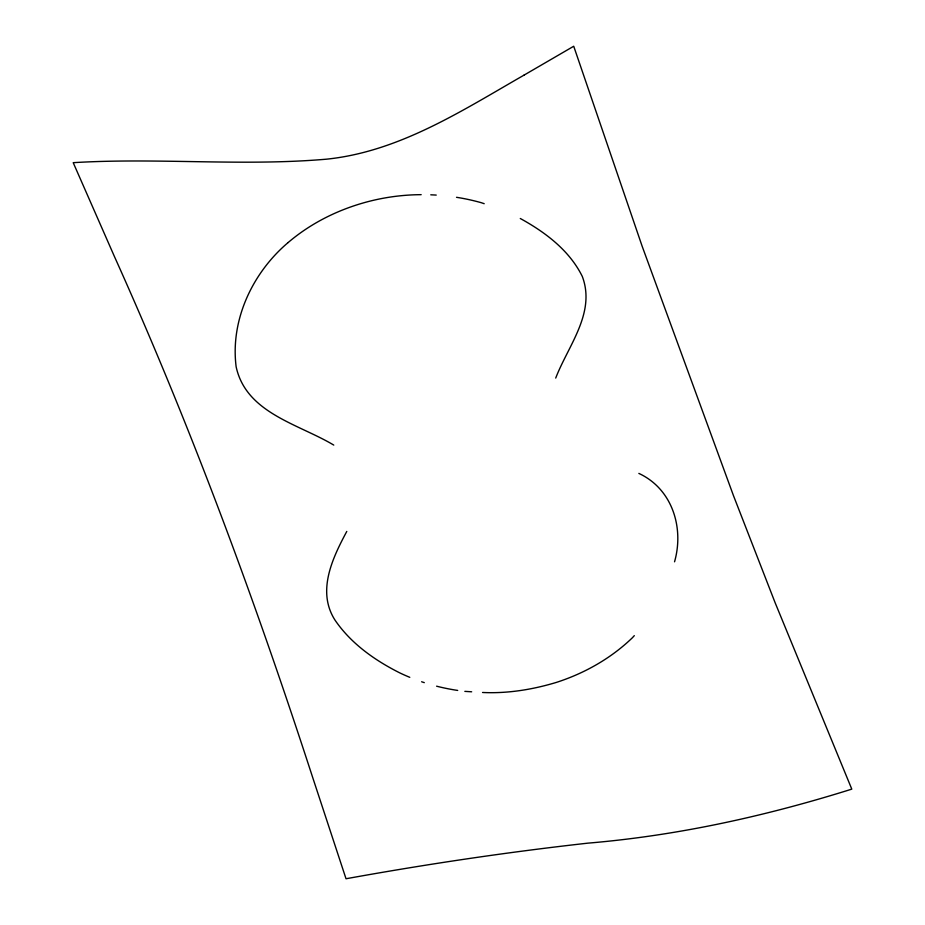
<?xml version="1.0" encoding="UTF-8"?>
<svg xmlns="http://www.w3.org/2000/svg" width="925" height="925" viewBox="0 0 925 925"><rect width="100%" height="100%" fill="white"/><g stroke="black" fill="none" stroke-linecap="round" stroke-linejoin="round"><path stroke-width="1.39" d="M674.545 561.799C684.246 527.817 672.371 488.955 638.851 473.403M555.717 378.071C568.147 345.638 596.012 312.951 582.299 276.436C569.418 250.351 545.241 232.21 520.289 218.497M346.783 531.424C332.503 558.041 316.674 591.087 334.827 619.843C350.76 643.372 374.533 660.173 399.623 672.81A182.745 151.145 -3.2 0 0 409.787 677.331M634.307 635.648L632.423 637.718A186.642 154.359 -3.2 0 1 556.515 682.361C532.603 689.599 507.571 693.681 482.549 692.478M288.114 242.558C252.606 272.621 230.163 319.9 236.141 366.786C246.166 413.14 298.474 423.928 333.763 445.087M464.847 691.368L471.658 691.796M484.191 203.697L481.52 202.772A183.844 152.047 -3.2 0 0 456.522 197.302M288.126 242.558A186.63 154.359 -3.2 0 1 367.132 201.87A179.635 148.567 -3.2 0 1 412.966 194.863A183.844 152.047 -3.2 0 1 421.176 194.666M457.69 690.432A182.745 151.145 -3.2 0 1 436.6 686.188M424.297 682.638A182.745 151.145 -3.2 0 1 421.615 681.76M430.772 194.817A183.844 152.047 -3.2 0 1 436.23 195.083M523.989 75.156C462.014 110.63 399.322 151.688 326.49 159.181C242.281 166.465 157.585 157.528 73.214 162.673L114.503 256.699C190.747 425.974 255.092 600.348 312.477 776.838L346.019 878.75C426.24 864.228 506.9 852.202 587.918 843.149C677.713 835.599 765.912 816.081 851.786 789.129L775.081 602.626L733.479 495.661L642.17 246.304L573.72 46.25L523.989 75.156"/></g></svg>
